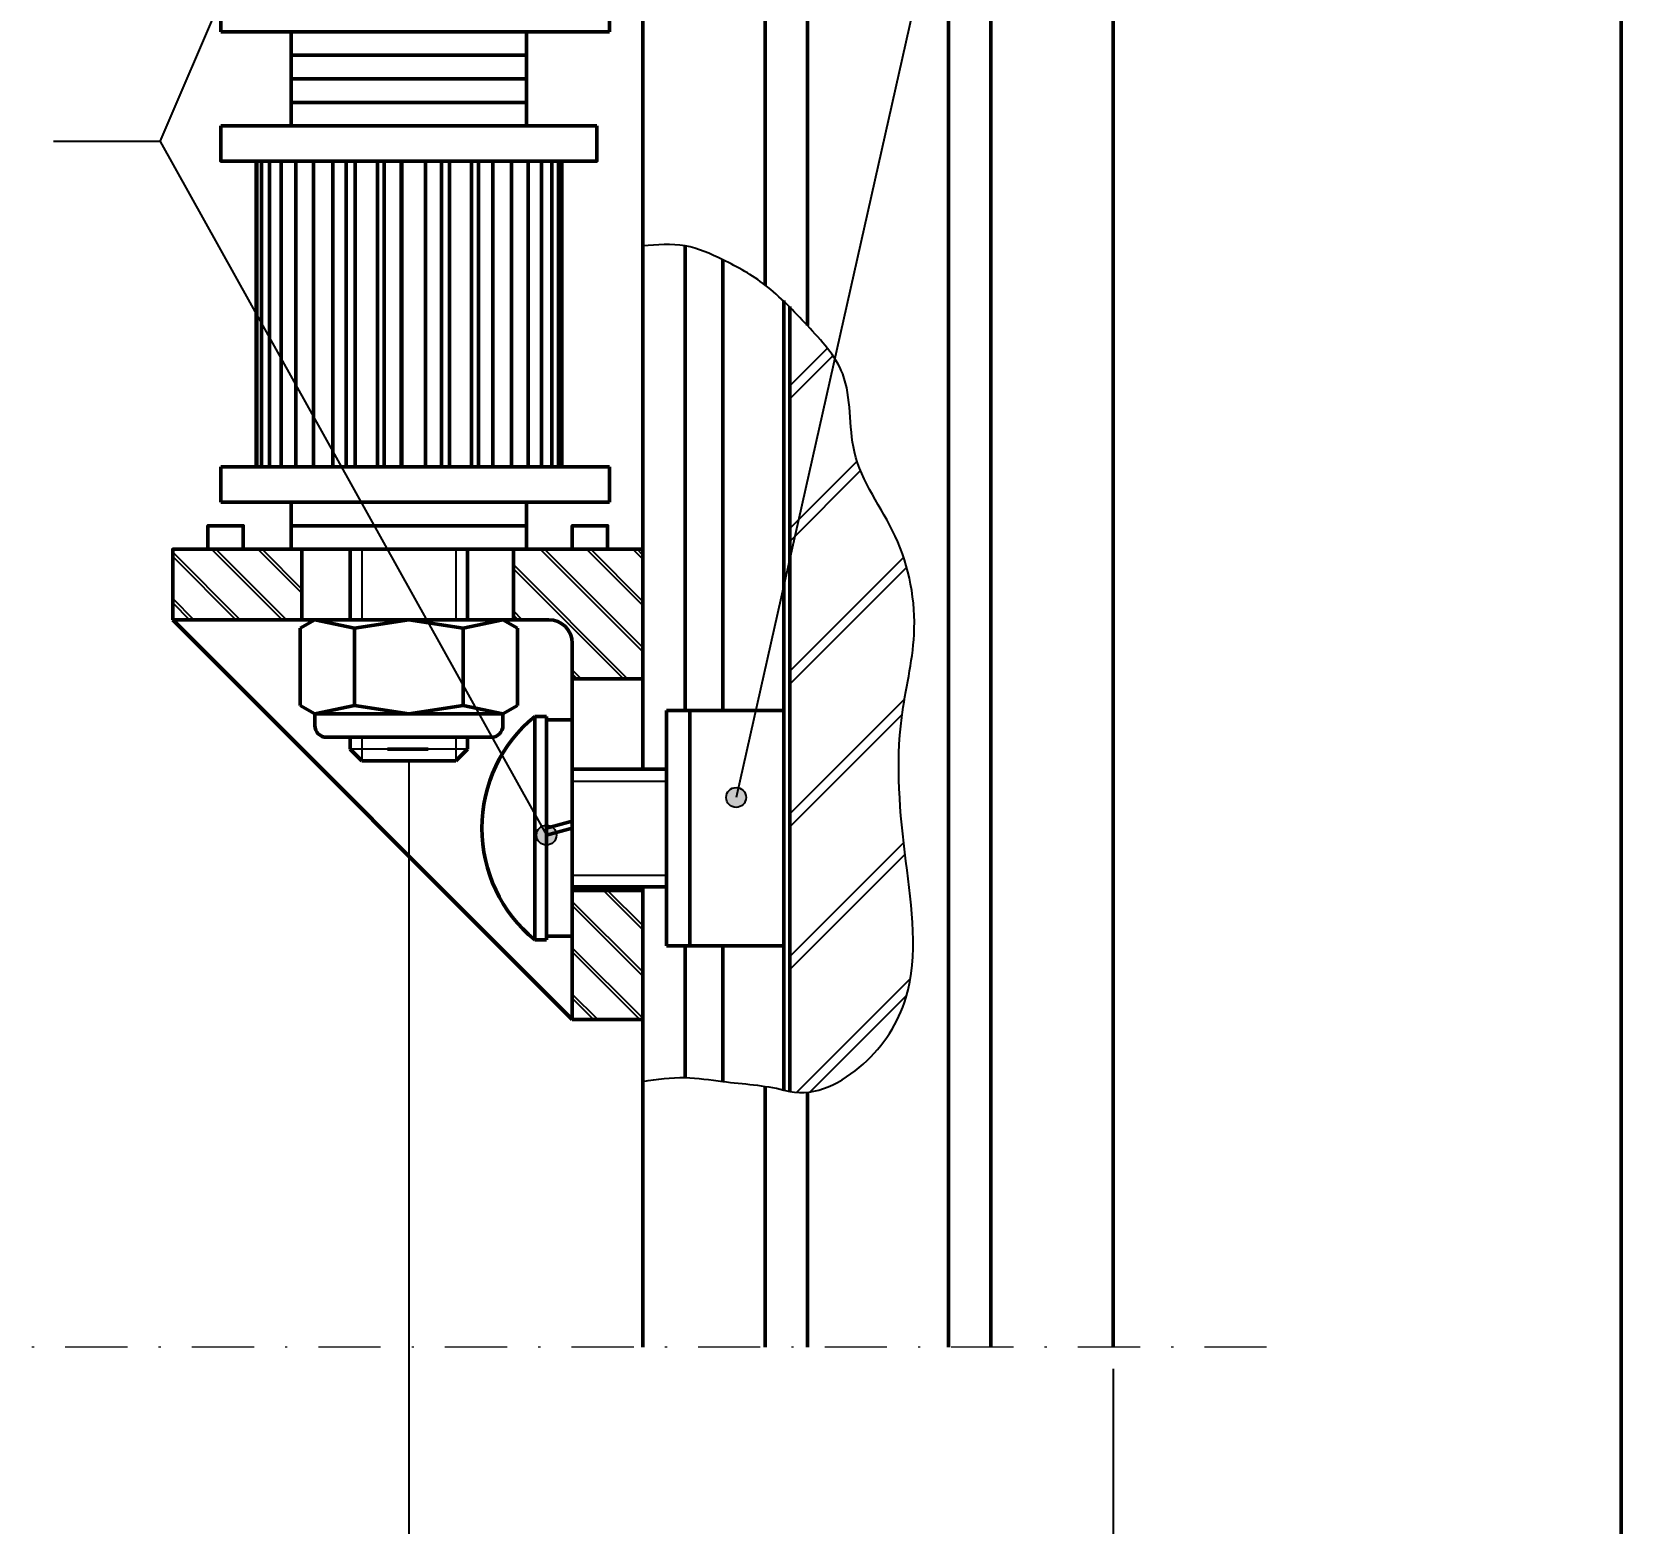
# Model space of a CAD drawing. Extents: x 21047 to 22882, y -7321 to -6014.
# Drawn here: x 21479 to 21552, y -7204.3 to -7135.8 of the extents above; entities that cross this region are included whole.
import ezdxf

# ---------------------------------------------------------------- set-up
doc = ezdxf.new("R2010")
doc.units = 0
doc.header["$PDMODE"] = 34
doc.linetypes.add('DASHDOTTINY', pattern=[3.81, 1.905, -0.9525, 0, -0.9525])
doc.layers.get('0').update_dxf_attribs({"lineweight": 0})
doc.layers.add('Cotas', color=90, linetype='Continuous')
doc.layers.add('Hachura', color=9, linetype='Continuous')
for name, color, linetype, lineweight in [('Encurtamento', 61, 'DASHDOTTINY', 13), ('Fixação e Transmissão', 5, 'Continuous', 50), ('Perfis e Cantoneiras', 2, 'Continuous', 50), ('Peças Usinadas', 120, 'Continuous', 50)]:
    doc.layers.add(name, color=color, linetype=linetype, lineweight=lineweight)
doc.styles.get("Standard").update_dxf_attribs({"font": 'romans.shx'})
doc.dimstyles.get("Standard").update_dxf_attribs({"dimtxt": 3, "dimasz": 3, "dimexe": 2, "dimexo": 1, "dimgap": 1, "dimtad": 0, "dimtoh": 1, "dimcen": 0.09, "dimadec": 0, "dimazin": 0, "dimtfac": 1, "dimtdec": 4, "dimtofl": 0, "dimtmove": 0, "dimatfit": 3, "dimfxl": 1, "dimtolj": 1, "dimtzin": 0, "dimarcsym": 0})

# ---------------------------------------------------------------- blocks, each defined once
blk = doc.blocks.new('*D_1h_3')
at = {"color": 0, "linetype": 'ByBlock', "lineweight": -2}
for p, q in [((21496.32, -7169.189), (21496.32, -7208.504)), ((21528.669, -7197.189), (21528.669, -7208.504)), ((21499.32, -7206.504), (21506.624, -7206.504)), ((21525.669, -7206.504), (21518.195, -7206.504))]:
    blk.add_line(p, q, dxfattribs=at)
for points in [[(21496.32, -7206.504), (21499.32, -7207.004), (21496.32, -7206.504), (21499.32, -7206.004)], [(21528.669, -7206.504), (21525.669, -7206.004), (21528.669, -7206.504), (21525.669, -7207.004)]]:
    blk.add_solid(points, dxfattribs=at)
at = {"layer": 'Defpoints', "color": 0, "linetype": 'ByBlock', "lineweight": 0}
for p in [(21496.32, -7168.189), (21528.669, -7196.189), (21496.32, -7206.504), (21528.669, -7206.504)]:
    blk.add_point(p, dxfattribs=at)

msp = doc.modelspace()

# ---------------------------------------------------------------- hatches: boundary and pattern name
at = {"layer": 'Cotas'}
h = msp.add_hatch(color=256, dxfattribs=at)
h.dxf.hatch_style = 1
h.paths.add_polyline_path([(21510.897, -7170.951, -0.241174), (21511.086, -7170.581, -0.611378), (21511.809, -7170.951, -1), (21510.897, -7170.951)])
h = msp.add_hatch(color=256, dxfattribs=at)
h.dxf.hatch_style = 1
h.paths.add_polyline_path([(21502.185, -7172.681, -0.241174), (21502.375, -7172.311, -0.611378), (21503.097, -7172.681, -1), (21502.185, -7172.681)])
at = {"layer": 'Hachura'}
h = msp.add_hatch(dxfattribs=at)
h.set_pattern_fill('JIS_LC_8A', color=256, scale=0.594, angle=180)
h.paths.add_polyline_path([(21513.819, -7184.453), (21513.833, -7184.456), (21513.847, -7184.459), (21513.86, -7184.462), (21513.874, -7184.464), (21513.888, -7184.467), (21513.902, -7184.469), (21513.915, -7184.472), (21513.929, -7184.474), (21513.943, -7184.476), (21513.957, -7184.478), (21513.97, -7184.48), (21513.984, -7184.482), (21513.998, -7184.484), (21514.012, -7184.486), (21514.025, -7184.488), (21514.039, -7184.489), (21514.053, -7184.491), (21514.067, -7184.493), (21514.081, -7184.494), (21514.094, -7184.495), (21514.108, -7184.497), (21514.122, -7184.498), (21514.136, -7184.499), (21514.15, -7184.5), (21514.163, -7184.501), (21514.177, -7184.502), (21514.191, -7184.503), (21514.205, -7184.503), (21514.219, -7184.504), (21514.233, -7184.505), (21514.246, -7184.505), (21514.26, -7184.505), (21514.274, -7184.506), (21514.288, -7184.506), (21514.302, -7184.506), (21514.316, -7184.506), (21514.33, -7184.507), (21514.343, -7184.507), (21514.357, -7184.506), (21514.371, -7184.506), (21514.385, -7184.506), (21514.399, -7184.506), (21514.413, -7184.505), (21514.427, -7184.505), (21514.441, -7184.504), (21514.455, -7184.504), (21514.468, -7184.503), (21514.482, -7184.502), (21514.496, -7184.502), (21514.51, -7184.501), (21514.524, -7184.5), (21514.538, -7184.499), (21514.552, -7184.498), (21514.566, -7184.497), (21514.58, -7184.495), (21514.593, -7184.494), (21514.607, -7184.493), (21514.621, -7184.491), (21514.629, -7184.49), (21514.635, -7184.49), (21514.649, -7184.488), (21514.663, -7184.487), (21514.677, -7184.485), (21514.691, -7184.483), (21514.705, -7184.481), (21514.718, -7184.479), (21514.732, -7184.478), (21514.746, -7184.475), (21514.76, -7184.473), (21514.774, -7184.471), (21514.788, -7184.469), (21514.802, -7184.467), (21514.816, -7184.464), (21514.83, -7184.462), (21514.843, -7184.459), (21514.857, -7184.457), (21514.871, -7184.454), (21514.885, -7184.452), (21514.899, -7184.449), (21514.913, -7184.446), (21514.927, -7184.443), (21514.94, -7184.44), (21514.954, -7184.437), (21514.968, -7184.434), (21514.982, -7184.431), (21514.996, -7184.428), (21515.01, -7184.425), (21515.023, -7184.422), (21515.037, -7184.418), (21515.051, -7184.415), (21515.065, -7184.411), (21515.079, -7184.408), (21515.093, -7184.404), (21515.106, -7184.401), (21515.12, -7184.397), (21515.134, -7184.393), (21515.148, -7184.389), (21515.162, -7184.385), (21515.175, -7184.381), (21515.189, -7184.377), (21515.203, -7184.373), (21515.217, -7184.369), (21515.23, -7184.365), (21515.244, -7184.361), (21515.258, -7184.357), (21515.272, -7184.352), (21515.285, -7184.348), (21515.299, -7184.343), (21515.313, -7184.339), (21515.326, -7184.334), (21515.34, -7184.33), (21515.354, -7184.325), (21515.368, -7184.32), (21515.381, -7184.316), (21515.395, -7184.311), (21515.409, -7184.306), (21515.422, -7184.301), (21515.436, -7184.296), (21515.449, -7184.291), (21515.463, -7184.286), (21515.477, -7184.281), (21515.49, -7184.275), (21515.504, -7184.27), (21515.518, -7184.265), (21515.531, -7184.259), (21515.545, -7184.254), (21515.558, -7184.249), (21515.572, -7184.243), (21515.585, -7184.237), (21515.599, -7184.232), (21515.612, -7184.226), (21515.626, -7184.22), (21515.639, -7184.215), (21515.653, -7184.209), (21515.666, -7184.203), (21515.68, -7184.197), (21515.693, -7184.191), (21515.707, -7184.185), (21515.72, -7184.179), (21515.734, -7184.173), (21515.747, -7184.167), (21515.76, -7184.161), (21515.774, -7184.154), (21515.787, -7184.148), (21515.801, -7184.142), (21515.814, -7184.135), (21515.827, -7184.129), (21515.841, -7184.122), (21515.854, -7184.116), (21515.867, -7184.109), (21515.881, -7184.103), (21515.894, -7184.096), (21515.907, -7184.089), (21515.92, -7184.083), (21515.934, -7184.076), (21515.947, -7184.069), (21515.96, -7184.062), (21515.973, -7184.055), (21515.987, -7184.048), (21516, -7184.041), (21516.013, -7184.034), (21516.026, -7184.027), (21516.039, -7184.02), (21516.052, -7184.013), (21516.065, -7184.006), (21516.079, -7183.998), (21516.092, -7183.991), (21516.105, -7183.984), (21516.118, -7183.976), (21516.131, -7183.969), (21516.144, -7183.961), (21516.157, -7183.954), (21516.17, -7183.946), (21516.183, -7183.939), (21516.196, -7183.931), (21516.209, -7183.924), (21516.222, -7183.916), (21516.234, -7183.908), (21516.247, -7183.9), (21516.26, -7183.893), (21516.273, -7183.885), (21516.286, -7183.877), (21516.299, -7183.869), (21516.312, -7183.861), (21516.324, -7183.853), (21516.35, -7183.837), (21516.375, -7183.821), (21516.401, -7183.804), (21516.426, -7183.788), (21516.451, -7183.771), (21516.476, -7183.754), (21516.501, -7183.737), (21516.526, -7183.72), (21516.551, -7183.703), (21516.576, -7183.686), (21516.601, -7183.668), (21516.626, -7183.651), (21516.65, -7183.633), (21516.675, -7183.615), (21516.699, -7183.598), (21516.724, -7183.579), (21516.748, -7183.561), (21516.772, -7183.543), (21516.796, -7183.525), (21516.82, -7183.506), (21516.844, -7183.488), (21516.868, -7183.469), (21516.892, -7183.45), (21516.915, -7183.431), (21516.939, -7183.412), (21516.962, -7183.393), (21516.985, -7183.374), (21517.009, -7183.355), (21517.032, -7183.336), (21517.055, -7183.316), (21517.078, -7183.297), (21517.101, -7183.277), (21517.123, -7183.258), (21517.146, -7183.238), (21517.168, -7183.218), (21517.191, -7183.198), (21517.213, -7183.178), (21517.236, -7183.158), (21517.258, -7183.138), (21517.28, -7183.117), (21517.302, -7183.097), (21517.324, -7183.077), (21517.345, -7183.056), (21517.367, -7183.036), (21517.389, -7183.015), (21517.41, -7182.994), (21517.431, -7182.974), (21517.452, -7182.953), (21517.474, -7182.932), (21517.495, -7182.911), (21517.515, -7182.89), (21517.536, -7182.869), (21517.557, -7182.847), (21517.577, -7182.826), (21517.598, -7182.805), (21517.618, -7182.784), (21517.638, -7182.762), (21517.658, -7182.741), (21517.678, -7182.719), (21517.698, -7182.697), (21517.718, -7182.676), (21517.738, -7182.654), (21517.757, -7182.632), (21517.777, -7182.61), (21517.796, -7182.588), (21517.815, -7182.566), (21517.834, -7182.544), (21517.853, -7182.522), (21517.872, -7182.5), (21517.891, -7182.477), (21517.909, -7182.455), (21517.928, -7182.433), (21517.946, -7182.41), (21517.965, -7182.388), (21517.983, -7182.365), (21518.001, -7182.343), (21518.019, -7182.32), (21518.037, -7182.297), (21518.055, -7182.274), (21518.072, -7182.252), (21518.09, -7182.229), (21518.107, -7182.206), (21518.125, -7182.183), (21518.142, -7182.16), (21518.159, -7182.136), (21518.176, -7182.113), (21518.193, -7182.09), (21518.21, -7182.067), (21518.226, -7182.043), (21518.243, -7182.02), (21518.259, -7181.996), (21518.275, -7181.973), (21518.292, -7181.949), (21518.308, -7181.926), (21518.324, -7181.902), (21518.34, -7181.878), (21518.355, -7181.854), (21518.371, -7181.831), (21518.387, -7181.807), (21518.402, -7181.783), (21518.417, -7181.759), (21518.432, -7181.735), (21518.448, -7181.711), (21518.463, -7181.687), (21518.477, -7181.662), (21518.492, -7181.638), (21518.507, -7181.614), (21518.521, -7181.589), (21518.536, -7181.565), (21518.55, -7181.541), (21518.564, -7181.516), (21518.578, -7181.492), (21518.592, -7181.467), (21518.606, -7181.443), (21518.62, -7181.418), (21518.633, -7181.393), (21518.647, -7181.368), (21518.66, -7181.344), (21518.674, -7181.319), (21518.687, -7181.294), (21518.7, -7181.269), (21518.713, -7181.244), (21518.726, -7181.219), (21518.738, -7181.194), (21518.751, -7181.169), (21518.763, -7181.144), (21518.776, -7181.119), (21518.788, -7181.093), (21518.8, -7181.068), (21518.812, -7181.043), (21518.824, -7181.018), (21518.836, -7180.992), (21518.848, -7180.967), (21518.859, -7180.941), (21518.871, -7180.916), (21518.882, -7180.89), (21518.893, -7180.865), (21518.905, -7180.839), (21518.916, -7180.814), (21518.927, -7180.788), (21518.937, -7180.762), (21518.948, -7180.736), (21518.959, -7180.711), (21518.969, -7180.685), (21518.979, -7180.659), (21518.99, -7180.633), (21519, -7180.607), (21519.01, -7180.581), (21519.02, -7180.555), (21519.029, -7180.529), (21519.039, -7180.503), (21519.049, -7180.477), (21519.058, -7180.451), (21519.067, -7180.425), (21519.077, -7180.399), (21519.086, -7180.373), (21519.095, -7180.346), (21519.104, -7180.32), (21519.112, -7180.294), (21519.121, -7180.267), (21519.13, -7180.241), (21519.138, -7180.215), (21519.146, -7180.188), (21519.154, -7180.162), (21519.161, -7180.139), (21519.168, -7180.116), (21519.175, -7180.093), (21519.182, -7180.07), (21519.189, -7180.047), (21519.195, -7180.024), (21519.202, -7180.001), (21519.208, -7179.978), (21519.214, -7179.954), (21519.221, -7179.931), (21519.227, -7179.908), (21519.233, -7179.885), (21519.239, -7179.862), (21519.245, -7179.838), (21519.251, -7179.815), (21519.257, -7179.792), (21519.262, -7179.769), (21519.268, -7179.745), (21519.273, -7179.722), (21519.279, -7179.699), (21519.284, -7179.675), (21519.289, -7179.652), (21519.295, -7179.629), (21519.3, -7179.605), (21519.305, -7179.582), (21519.31, -7179.558), (21519.315, -7179.535), (21519.32, -7179.511), (21519.324, -7179.488), (21519.329, -7179.464), (21519.334, -7179.441), (21519.338, -7179.417), (21519.343, -7179.394), (21519.347, -7179.37), (21519.351, -7179.346), (21519.356, -7179.323), (21519.36, -7179.299), (21519.364, -7179.275), (21519.368, -7179.252), (21519.372, -7179.228), (21519.376, -7179.204), (21519.379, -7179.181), (21519.383, -7179.157), (21519.387, -7179.133), (21519.39, -7179.109), (21519.394, -7179.086), (21519.397, -7179.062), (21519.401, -7179.038), (21519.404, -7179.014), (21519.407, -7178.99), (21519.41, -7178.966), (21519.414, -7178.942), (21519.417, -7178.918), (21519.42, -7178.895), (21519.422, -7178.871), (21519.425, -7178.847), (21519.428, -7178.823), (21519.431, -7178.799), (21519.433, -7178.775), (21519.436, -7178.751), (21519.439, -7178.727), (21519.441, -7178.703), (21519.443, -7178.679), (21519.446, -7178.655), (21519.448, -7178.63), (21519.45, -7178.606), (21519.452, -7178.582), (21519.454, -7178.558), (21519.456, -7178.534), (21519.458, -7178.51), (21519.46, -7178.486), (21519.462, -7178.461), (21519.464, -7178.437), (21519.466, -7178.413), (21519.467, -7178.389), (21519.469, -7178.365), (21519.47, -7178.34), (21519.472, -7178.316), (21519.473, -7178.292), (21519.475, -7178.267), (21519.476, -7178.243), (21519.477, -7178.219), (21519.478, -7178.195), (21519.48, -7178.17), (21519.481, -7178.146), (21519.482, -7178.121), (21519.483, -7178.097), (21519.484, -7178.073), (21519.484, -7178.048), (21519.485, -7178.024), (21519.486, -7177.999), (21519.487, -7177.975), (21519.487, -7177.951), (21519.488, -7177.926), (21519.488, -7177.902), (21519.489, -7177.877), (21519.489, -7177.853), (21519.49, -7177.828), (21519.49, -7177.804), (21519.49, -7177.779), (21519.491, -7177.755), (21519.491, -7177.73), (21519.491, -7177.706), (21519.491, -7177.681), (21519.491, -7177.656), (21519.491, -7177.632), (21519.491, -7177.607), (21519.491, -7177.583), (21519.491, -7177.558), (21519.491, -7177.533), (21519.49, -7177.509), (21519.49, -7177.484), (21519.49, -7177.459), (21519.489, -7177.435), (21519.489, -7177.41), (21519.489, -7177.385), (21519.488, -7177.361), (21519.487, -7177.336), (21519.487, -7177.311), (21519.486, -7177.287), (21519.486, -7177.262), (21519.485, -7177.237), (21519.484, -7177.212), (21519.483, -7177.188), (21519.482, -7177.163), (21519.482, -7177.138), (21519.48, -7177.088), (21519.478, -7177.039), (21519.475, -7176.989), (21519.473, -7176.94), (21519.47, -7176.89), (21519.468, -7176.84), (21519.465, -7176.79), (21519.462, -7176.741), (21519.459, -7176.691), (21519.456, -7176.641), (21519.452, -7176.591), (21519.449, -7176.541), (21519.445, -7176.491), (21519.442, -7176.441), (21519.438, -7176.391), (21519.434, -7176.342), (21519.43, -7176.292), (21519.425, -7176.242), (21519.421, -7176.191), (21519.417, -7176.141), (21519.412, -7176.091), (21519.408, -7176.041), (21519.403, -7175.991), (21519.398, -7175.941), (21519.393, -7175.891), (21519.388, -7175.841), (21519.383, -7175.791), (21519.378, -7175.741), (21519.373, -7175.69), (21519.367, -7175.64), (21519.362, -7175.59), (21519.356, -7175.54), (21519.351, -7175.49), (21519.345, -7175.439), (21519.34, -7175.389), (21519.334, -7175.339), (21519.328, -7175.289), (21519.322, -7175.239), (21519.316, -7175.188), (21519.31, -7175.138), (21519.304, -7175.088), (21519.292, -7174.987), (21519.28, -7174.887), (21519.268, -7174.787), (21519.255, -7174.686), (21519.243, -7174.586), (21519.23, -7174.485), (21519.205, -7174.285), (21519.179, -7174.084), (21519.167, -7173.984), (21519.154, -7173.884), (21519.141, -7173.779), (21519.129, -7173.674), (21519.116, -7173.569), (21519.103, -7173.464), (21519.091, -7173.359), (21519.078, -7173.254), (21519.072, -7173.201), (21519.066, -7173.149), (21519.06, -7173.097), (21519.054, -7173.044), (21519.048, -7172.992), (21519.043, -7172.94), (21519.037, -7172.887), (21519.031, -7172.835), (21519.025, -7172.783), (21519.02, -7172.731), (21519.014, -7172.679), (21519.009, -7172.626), (21519.003, -7172.574), (21518.998, -7172.522), (21518.992, -7172.47), (21518.987, -7172.418), (21518.982, -7172.366), (21518.977, -7172.314), (21518.971, -7172.261), (21518.966, -7172.209), (21518.961, -7172.157), (21518.957, -7172.105), (21518.952, -7172.053), (21518.947, -7172.001), (21518.942, -7171.949), (21518.938, -7171.898), (21518.933, -7171.846), (21518.929, -7171.794), (21518.924, -7171.742), (21518.92, -7171.69), (21518.916, -7171.638), (21518.911, -7171.586), (21518.907, -7171.534), (21518.903, -7171.483), (21518.899, -7171.431), (21518.895, -7171.379), (21518.892, -7171.327), (21518.888, -7171.275), (21518.884, -7171.224), (21518.881, -7171.172), (21518.878, -7171.12), (21518.874, -7171.069), (21518.871, -7171.017), (21518.868, -7170.965), (21518.865, -7170.914), (21518.862, -7170.862), (21518.859, -7170.81), (21518.856, -7170.759), (21518.854, -7170.707), (21518.851, -7170.656), (21518.849, -7170.604), (21518.846, -7170.552), (21518.844, -7170.501), (21518.842, -7170.449), (21518.84, -7170.398), (21518.838, -7170.346), (21518.836, -7170.295), (21518.834, -7170.243), (21518.833, -7170.192), (21518.831, -7170.141), (21518.83, -7170.089), (21518.829, -7170.038), (21518.828, -7169.986), (21518.827, -7169.935), (21518.826, -7169.884), (21518.825, -7169.832), (21518.824, -7169.781), (21518.824, -7169.73), (21518.823, -7169.678), (21518.823, -7169.627), (21518.823, -7169.576), (21518.823, -7169.524), (21518.823, -7169.473), (21518.823, -7169.422), (21518.823, -7169.371), (21518.824, -7169.319), (21518.824, -7169.268), (21518.825, -7169.217), (21518.826, -7169.166), (21518.827, -7169.114), (21518.828, -7169.063), (21518.829, -7169.012), (21518.831, -7168.961), (21518.832, -7168.91), (21518.834, -7168.859), (21518.836, -7168.807), (21518.838, -7168.756), (21518.84, -7168.705), (21518.842, -7168.654), (21518.844, -7168.603), (21518.847, -7168.552), (21518.85, -7168.501), (21518.852, -7168.45), (21518.855, -7168.399), (21518.859, -7168.348), (21518.862, -7168.297), (21518.865, -7168.246), (21518.869, -7168.194), (21518.873, -7168.143), (21518.877, -7168.092), (21518.881, -7168.041), (21518.883, -7168.016), (21518.885, -7167.99), (21518.887, -7167.965), (21518.889, -7167.939), (21518.892, -7167.914), (21518.894, -7167.889), (21518.896, -7167.863), (21518.899, -7167.838), (21518.901, -7167.812), (21518.904, -7167.787), (21518.906, -7167.761), (21518.909, -7167.736), (21518.911, -7167.71), (21518.914, -7167.685), (21518.917, -7167.659), (21518.919, -7167.634), (21518.922, -7167.608), (21518.925, -7167.583), (21518.928, -7167.557), (21518.931, -7167.532), (21518.934, -7167.506), (21518.937, -7167.481), (21518.94, -7167.456), (21518.943, -7167.43), (21518.946, -7167.405), (21518.949, -7167.379), (21518.952, -7167.354), (21518.955, -7167.328), (21518.959, -7167.303), (21518.962, -7167.277), (21518.966, -7167.248), (21518.97, -7167.218), (21518.974, -7167.188), (21518.978, -7167.159), (21518.982, -7167.129), (21518.986, -7167.1), (21518.991, -7167.07), (21518.995, -7167.04), (21518.999, -7167.011), (21519.004, -7166.981), (21519.008, -7166.951), (21519.013, -7166.922), (21519.017, -7166.892), (21519.022, -7166.863), (21519.027, -7166.833), (21519.031, -7166.803), (21519.041, -7166.744), (21519.05, -7166.685), (21519.06, -7166.626), (21519.07, -7166.566), (21519.08, -7166.507), (21519.09, -7166.448), (21519.101, -7166.389), (21519.111, -7166.329), (21519.122, -7166.27), (21519.132, -7166.211), (21519.143, -7166.152), (21519.153, -7166.092), (21519.175, -7165.974), (21519.196, -7165.855), (21519.218, -7165.737), (21519.239, -7165.618), (21519.25, -7165.559), (21519.261, -7165.499), (21519.271, -7165.44), (21519.282, -7165.381), (21519.292, -7165.321), (21519.303, -7165.262), (21519.313, -7165.202), (21519.323, -7165.143), (21519.333, -7165.083), (21519.343, -7165.024), (21519.353, -7164.964), (21519.363, -7164.905), (21519.373, -7164.845), (21519.377, -7164.816), (21519.382, -7164.786), (21519.387, -7164.756), (21519.391, -7164.726), (21519.396, -7164.696), (21519.4, -7164.667), (21519.405, -7164.637), (21519.409, -7164.607), (21519.413, -7164.577), (21519.418, -7164.547), (21519.422, -7164.518), (21519.426, -7164.488), (21519.43, -7164.458), (21519.434, -7164.428), (21519.438, -7164.398), (21519.442, -7164.368), (21519.446, -7164.338), (21519.45, -7164.308), (21519.454, -7164.279), (21519.458, -7164.249), (21519.461, -7164.219), (21519.465, -7164.189), (21519.469, -7164.159), (21519.472, -7164.129), (21519.475, -7164.099), (21519.479, -7164.069), (21519.482, -7164.039), (21519.485, -7164.009), (21519.488, -7163.979), (21519.491, -7163.949), (21519.494, -7163.919), (21519.497, -7163.889), (21519.5, -7163.859), (21519.503, -7163.829), (21519.505, -7163.799), (21519.508, -7163.769), (21519.51, -7163.739), (21519.513, -7163.709), (21519.515, -7163.679), (21519.517, -7163.649), (21519.519, -7163.619), (21519.521, -7163.589), (21519.523, -7163.559), (21519.525, -7163.529), (21519.527, -7163.498), (21519.529, -7163.468), (21519.53, -7163.432), (21519.532, -7163.396), (21519.534, -7163.36), (21519.535, -7163.324), (21519.536, -7163.288), (21519.538, -7163.252), (21519.539, -7163.216), (21519.54, -7163.18), (21519.54, -7163.144), (21519.541, -7163.108), (21519.541, -7163.072), (21519.542, -7163.035), (21519.542, -7162.999), (21519.542, -7162.963), (21519.542, -7162.927), (21519.542, -7162.891), (21519.541, -7162.855), (21519.541, -7162.818), (21519.54, -7162.782), (21519.54, -7162.746), (21519.539, -7162.71), (21519.538, -7162.674), (21519.537, -7162.638), (21519.535, -7162.601), (21519.534, -7162.565), (21519.532, -7162.529), (21519.531, -7162.493), (21519.529, -7162.457), (21519.527, -7162.421), (21519.525, -7162.384), (21519.522, -7162.348), (21519.52, -7162.312), (21519.518, -7162.276), (21519.515, -7162.24), (21519.512, -7162.204), (21519.509, -7162.168), (21519.506, -7162.131), (21519.503, -7162.095), (21519.5, -7162.059), (21519.496, -7162.023), (21519.492, -7161.987), (21519.489, -7161.951), (21519.485, -7161.915), (21519.481, -7161.879), (21519.477, -7161.843), (21519.472, -7161.807), (21519.468, -7161.771), (21519.463, -7161.735), (21519.459, -7161.699), (21519.454, -7161.663), (21519.449, -7161.627), (21519.444, -7161.591), (21519.439, -7161.555), (21519.433, -7161.519), (21519.428, -7161.483), (21519.422, -7161.447), (21519.416, -7161.411), (21519.41, -7161.375), (21519.404, -7161.34), (21519.398, -7161.304), (21519.392, -7161.268), (21519.385, -7161.232), (21519.379, -7161.196), (21519.372, -7161.161), (21519.365, -7161.125), (21519.358, -7161.089), (21519.351, -7161.054), (21519.344, -7161.018), (21519.336, -7160.982), (21519.329, -7160.947), (21519.321, -7160.911), (21519.313, -7160.876), (21519.305, -7160.84), (21519.297, -7160.805), (21519.289, -7160.769), (21519.281, -7160.734), (21519.272, -7160.699), (21519.263, -7160.663), (21519.255, -7160.628), (21519.246, -7160.593), (21519.237, -7160.558), (21519.228, -7160.522), (21519.218, -7160.487), (21519.209, -7160.452), (21519.199, -7160.417), (21519.19, -7160.382), (21519.18, -7160.347), (21519.17, -7160.312), (21519.16, -7160.277), (21519.149, -7160.242), (21519.139, -7160.207), (21519.129, -7160.172), (21519.118, -7160.137), (21519.107, -7160.103), (21519.096, -7160.068), (21519.085, -7160.033), (21519.074, -7159.999), (21519.063, -7159.964), (21519.051, -7159.929), (21519.04, -7159.895), (21519.028, -7159.861), (21519.016, -7159.826), (21519.004, -7159.792), (21518.992, -7159.757), (21518.98, -7159.723), (21518.967, -7159.689), (21518.955, -7159.655), (21518.942, -7159.621), (21518.929, -7159.586), (21518.916, -7159.552), (21518.903, -7159.518), (21518.89, -7159.485), (21518.877, -7159.451), (21518.863, -7159.417), (21518.85, -7159.383), (21518.836, -7159.349), (21518.822, -7159.316), (21518.808, -7159.282), (21518.794, -7159.248), (21518.78, -7159.215), (21518.765, -7159.182), (21518.751, -7159.148), (21518.736, -7159.115), (21518.721, -7159.082), (21518.706, -7159.048), (21518.691, -7159.015), (21518.676, -7158.982), (21518.661, -7158.949), (21518.646, -7158.918), (21518.632, -7158.887), (21518.617, -7158.857), (21518.602, -7158.826), (21518.587, -7158.795), (21518.572, -7158.765), (21518.557, -7158.734), (21518.542, -7158.704), (21518.527, -7158.673), (21518.511, -7158.643), (21518.496, -7158.613), (21518.48, -7158.582), (21518.464, -7158.552), (21518.449, -7158.522), (21518.433, -7158.492), (21518.417, -7158.461), (21518.401, -7158.431), (21518.385, -7158.401), (21518.369, -7158.371), (21518.353, -7158.341), (21518.336, -7158.311), (21518.32, -7158.281), (21518.304, -7158.251), (21518.287, -7158.221), (21518.271, -7158.192), (21518.254, -7158.162), (21518.238, -7158.132), (21518.221, -7158.102), (21518.205, -7158.072), (21518.188, -7158.043), (21518.171, -7158.013), (21518.154, -7157.983), (21518.121, -7157.924), (21518.087, -7157.865), (21518.053, -7157.805), (21518.019, -7157.746), (21517.952, -7157.628), (21517.884, -7157.51), (21517.85, -7157.451), (21517.816, -7157.392), (21517.782, -7157.333), (21517.749, -7157.274), (21517.715, -7157.215), (21517.682, -7157.156), (21517.665, -7157.127), (21517.649, -7157.097), (21517.632, -7157.068), (21517.616, -7157.038), (21517.599, -7157.009), (21517.583, -7156.979), (21517.567, -7156.949), (21517.55, -7156.92), (21517.534, -7156.89), (21517.518, -7156.861), (21517.502, -7156.831), (21517.486, -7156.801), (21517.47, -7156.771), (21517.454, -7156.742), (21517.439, -7156.712), (21517.423, -7156.682), (21517.407, -7156.652), (21517.392, -7156.623), (21517.377, -7156.593), (21517.361, -7156.563), (21517.346, -7156.533), (21517.331, -7156.503), (21517.316, -7156.473), (21517.301, -7156.443), (21517.286, -7156.413), (21517.272, -7156.383), (21517.257, -7156.353), (21517.243, -7156.323), (21517.228, -7156.293), (21517.214, -7156.262), (21517.2, -7156.232), (21517.186, -7156.202), (21517.172, -7156.171), (21517.158, -7156.141), (21517.145, -7156.111), (21517.131, -7156.08), (21517.118, -7156.05), (21517.105, -7156.019), (21517.092, -7155.988), (21517.079, -7155.958), (21517.066, -7155.927), (21517.06, -7155.912), (21517.054, -7155.896), (21517.047, -7155.881), (21517.041, -7155.866), (21517.035, -7155.85), (21517.029, -7155.835), (21517.023, -7155.819), (21517.017, -7155.804), (21517.011, -7155.788), (21517.005, -7155.773), (21516.999, -7155.757), (21516.993, -7155.742), (21516.987, -7155.726), (21516.981, -7155.711), (21516.976, -7155.695), (21516.97, -7155.679), (21516.964, -7155.664), (21516.959, -7155.648), (21516.953, -7155.633), (21516.948, -7155.617), (21516.942, -7155.601), (21516.937, -7155.586), (21516.931, -7155.57), (21516.926, -7155.554), (21516.921, -7155.539), (21516.915, -7155.523), (21516.91, -7155.507), (21516.905, -7155.491), (21516.9, -7155.476), (21516.895, -7155.46), (21516.89, -7155.444), (21516.885, -7155.428), (21516.88, -7155.412), (21516.875, -7155.396), (21516.87, -7155.381), (21516.865, -7155.365), (21516.861, -7155.349), (21516.856, -7155.333), (21516.851, -7155.317), (21516.847, -7155.301), (21516.842, -7155.285), (21516.838, -7155.269), (21516.833, -7155.253), (21516.829, -7155.237), (21516.825, -7155.221), (21516.821, -7155.205), (21516.816, -7155.189), (21516.812, -7155.172), (21516.808, -7155.156), (21516.804, -7155.14), (21516.8, -7155.124), (21516.796, -7155.108), (21516.792, -7155.092), (21516.788, -7155.075), (21516.785, -7155.062), (21516.782, -7155.048), (21516.779, -7155.034), (21516.776, -7155.021), (21516.77, -7154.993), (21516.764, -7154.966), (21516.758, -7154.938), (21516.753, -7154.911), (21516.747, -7154.883), (21516.742, -7154.855), (21516.737, -7154.828), (21516.732, -7154.8), (21516.727, -7154.772), (21516.722, -7154.744), (21516.718, -7154.717), (21516.713, -7154.689), (21516.709, -7154.661), (21516.704, -7154.633), (21516.7, -7154.605), (21516.696, -7154.576), (21516.692, -7154.548), (21516.688, -7154.52), (21516.685, -7154.492), (21516.681, -7154.464), (21516.677, -7154.436), (21516.674, -7154.407), (21516.67, -7154.379), (21516.667, -7154.351), (21516.664, -7154.322), (21516.661, -7154.294), (21516.658, -7154.265), (21516.655, -7154.237), (21516.652, -7154.209), (21516.649, -7154.18), (21516.646, -7154.152), (21516.643, -7154.123), (21516.641, -7154.094), (21516.638, -7154.066), (21516.635, -7154.037), (21516.633, -7154.009), (21516.63, -7153.98), (21516.628, -7153.951), (21516.623, -7153.894), (21516.619, -7153.837), (21516.614, -7153.779), (21516.61, -7153.722), (21516.606, -7153.665), (21516.601, -7153.607), (21516.593, -7153.492), (21516.589, -7153.435), (21516.584, -7153.378), (21516.58, -7153.32), (21516.576, -7153.263), (21516.571, -7153.206), (21516.567, -7153.148), (21516.564, -7153.12), (21516.562, -7153.091), (21516.559, -7153.063), (21516.557, -7153.034), (21516.554, -7153.006), (21516.552, -7152.977), (21516.549, -7152.949), (21516.546, -7152.921), (21516.543, -7152.892), (21516.54, -7152.864), (21516.538, -7152.835), (21516.535, -7152.807), (21516.531, -7152.779), (21516.528, -7152.751), (21516.525, -7152.722), (21516.522, -7152.694), (21516.518, -7152.666), (21516.515, -7152.638), (21516.511, -7152.61), (21516.508, -7152.582), (21516.504, -7152.554), (21516.5, -7152.526), (21516.496, -7152.498), (21516.492, -7152.47), (21516.488, -7152.442), (21516.483, -7152.414), (21516.479, -7152.387), (21516.474, -7152.359), (21516.47, -7152.331), (21516.465, -7152.304), (21516.46, -7152.276), (21516.455, -7152.249), (21516.45, -7152.221), (21516.445, -7152.194), (21516.439, -7152.166), (21516.434, -7152.139), (21516.428, -7152.112), (21516.422, -7152.085), (21516.416, -7152.058), (21516.413, -7152.044), (21516.41, -7152.03), (21516.407, -7152.017), (21516.404, -7152.003), (21516.4, -7151.99), (21516.397, -7151.976), (21516.394, -7151.963), (21516.39, -7151.95), (21516.387, -7151.936), (21516.384, -7151.923), (21516.38, -7151.909), (21516.377, -7151.896), (21516.373, -7151.883), (21516.37, -7151.869), (21516.366, -7151.856), (21516.362, -7151.843), (21516.359, -7151.829), (21516.355, -7151.816), (21516.351, -7151.803), (21516.347, -7151.79), (21516.343, -7151.776), (21516.339, -7151.763), (21516.335, -7151.75), (21516.331, -7151.737), (21516.327, -7151.724), (21516.323, -7151.711), (21516.319, -7151.697), (21516.315, -7151.684), (21516.31, -7151.671), (21516.306, -7151.658), (21516.302, -7151.645), (21516.297, -7151.632), (21516.293, -7151.619), (21516.288, -7151.606), (21516.284, -7151.593), (21516.279, -7151.58), (21516.274, -7151.567), (21516.27, -7151.554), (21516.265, -7151.542), (21516.26, -7151.529), (21516.255, -7151.516), (21516.25, -7151.503), (21516.243, -7151.483), (21516.235, -7151.464), (21516.227, -7151.445), (21516.219, -7151.425), (21516.211, -7151.406), (21516.203, -7151.387), (21516.195, -7151.367), (21516.186, -7151.348), (21516.178, -7151.329), (21516.169, -7151.31), (21516.16, -7151.291), (21516.151, -7151.272), (21516.142, -7151.253), (21516.133, -7151.234), (21516.124, -7151.215), (21516.115, -7151.196), (21516.105, -7151.178), (21516.096, -7151.159), (21516.086, -7151.14), (21516.076, -7151.122), (21516.066, -7151.103), (21516.056, -7151.084), (21516.046, -7151.066), (21516.036, -7151.047), (21516.026, -7151.029), (21516.015, -7151.01), (21516.005, -7150.992), (21515.994, -7150.974), (21515.984, -7150.955), (21515.973, -7150.937), (21515.962, -7150.919), (21515.951, -7150.901), (21515.94, -7150.882), (21515.929, -7150.864), (21515.918, -7150.846), (21515.907, -7150.828), (21515.895, -7150.81), (21515.884, -7150.792), (21515.872, -7150.774), (21515.861, -7150.756), (21515.849, -7150.739), (21515.837, -7150.721), (21515.825, -7150.703), (21515.813, -7150.685), (21515.801, -7150.667), (21515.789, -7150.65), (21515.777, -7150.632), (21515.765, -7150.614), (21515.753, -7150.597), (21515.74, -7150.579), (21515.728, -7150.562), (21515.715, -7150.544), (21515.703, -7150.527), (21515.69, -7150.509), (21515.677, -7150.492), (21515.664, -7150.474), (21515.651, -7150.457), (21515.638, -7150.44), (21515.625, -7150.422), (21515.612, -7150.405), (21515.599, -7150.388), (21515.586, -7150.371), (21515.573, -7150.353), (21515.559, -7150.336), (21515.546, -7150.319), (21515.533, -7150.302), (21515.519, -7150.285), (21515.506, -7150.268), (21515.492, -7150.251), (21515.478, -7150.234), (21515.465, -7150.217), (21515.451, -7150.2), (21515.437, -7150.183), (21515.423, -7150.166), (21515.409, -7150.149), (21515.395, -7150.132), (21515.381, -7150.115), (21515.367, -7150.099), (21515.353, -7150.082), (21515.339, -7150.065), (21515.325, -7150.048), (21515.311, -7150.031), (21515.296, -7150.015), (21515.282, -7149.998), (21515.268, -7149.981), (21515.253, -7149.965), (21515.224, -7149.932), (21515.195, -7149.898), (21515.166, -7149.865), (21515.137, -7149.832), (21515.108, -7149.799), (21515.078, -7149.766), (21515.049, -7149.734), (21515.019, -7149.701), (21514.989, -7149.668), (21514.96, -7149.636), (21514.93, -7149.603), (21514.9, -7149.571), (21514.87, -7149.538), (21514.84, -7149.506), (21514.81, -7149.473), (21514.75, -7149.409), (21514.689, -7149.344), (21514.629, -7149.28), (21514.512, -7149.154), (21514.453, -7149.092), (21514.395, -7149.029), (21514.336, -7148.967), (21514.278, -7148.905), (21514.248, -7148.874), (21514.219, -7148.843), (21514.19, -7148.812), (21514.16, -7148.781), (21514.131, -7148.751), (21514.102, -7148.72), (21514.072, -7148.689), (21514.043, -7148.659), (21514.013, -7148.628), (21513.984, -7148.598), (21513.955, -7148.568), (21513.925, -7148.537), (21513.895, -7148.507), (21513.866, -7148.477), (21513.836, -7148.447), (21513.819, -7148.43), (21513.819, -7184.453)])
h = msp.add_hatch(dxfattribs=at)
h.set_pattern_fill('JIS_LC_8A', color=256, scale=0.192857, angle=270)
h.paths.add_polyline_path([(21485.469, -7162.789), (21491.409, -7162.789), (21491.409, -7159.549), (21488.709, -7159.549), (21487.089, -7159.549), (21485.469, -7159.549), (21485.469, -7162.789)])
h = msp.add_hatch(dxfattribs=at)
h.set_pattern_fill('JIS_LC_8A', color=256, scale=0.19285715, angle=89.999996)
h.paths.add_polyline_path([(21507.069, -7160.432), (21504.942, -7159.549), (21501.129, -7159.549), (21501.129, -7162.789), (21502.749, -7162.789, -0.414214), (21503.829, -7163.869), (21503.829, -7165.391), (21503.829, -7165.499), (21507.069, -7165.499), (21507.069, -7160.432)])
h = msp.add_hatch(dxfattribs=at)
h.set_pattern_fill('JIS_LC_8A', color=256, scale=0.19285715, angle=89.999996)
h.paths.add_polyline_path([(21507.069, -7159.549), (21504.942, -7159.549), (21507.069, -7160.432), (21507.069, -7159.549)])
h = msp.add_hatch(dxfattribs=at)
h.set_pattern_fill('JIS_LC_8A', color=256, scale=0.19285715, angle=89.999996)
h.paths.add_polyline_path([(21507.069, -7175.219), (21503.829, -7175.219), (21503.829, -7175.327), (21503.829, -7181.149), (21507.069, -7181.149), (21507.069, -7175.219)])

# ---------------------------------------------------------------- linework, layer by layer
at = {"layer": 'Cotas'}
for p, q in [((21544.304, -7024.351), (21511.353, -7170.951)), ((21484.896, -7140.828), (21500.761, -7103.815)), ((21484.896, -7140.828), (21479.995, -7140.828)), ((21484.896, -7140.828), (21502.641, -7172.681))]:
    msp.add_line(p, q, dxfattribs=at)
for centre in [(21511.353, -7170.951), (21502.641, -7172.681)]:
    msp.add_circle(centre, 0.456, dxfattribs=at)
at = {"layer": 'Encurtamento', "color": 4, "ltscale": 1.5}
msp.add_line((21535.726, -7196.189), (21476.9, -7196.189), dxfattribs=at)
at = {"layer": 'Fixação e Transmissão'}
for p, q in [((21487.68, -7135.789), (21487.68, -7134.169)), ((21505.544, -7135.789), (21505.544, -7134.169)), ((21487.68, -7141.729), (21487.68, -7140.109)), ((21504.96, -7141.729), (21504.96, -7140.109)), ((21489.3, -7141.729), (21489.3, -7155.769)), ((21489.341, -7141.729), (21489.341, -7155.769)), ((21489.551, -7141.729), (21489.551, -7155.769)), ((21489.918, -7141.729), (21489.918, -7155.769)), ((21490.459, -7141.729), (21490.459, -7155.769)), ((21491.121, -7141.729), (21491.121, -7155.769)), ((21491.939, -7141.729), (21491.939, -7155.769)), ((21492.833, -7141.729), (21492.833, -7155.769)), ((21493.442, -7141.729), (21493.442, -7155.769)), ((21493.849, -7141.729), (21493.849, -7155.769)), ((21494.886, -7141.729), (21494.886, -7155.769)), ((21495.188, -7141.729), (21495.188, -7155.769)), ((21495.966, -7141.729), (21495.966, -7155.769)), ((21496, -7141.729), (21496, -7155.769)), ((21497.079, -7141.729), (21497.079, -7155.769)), ((21497.816, -7141.729), (21497.816, -7155.769)), ((21498.183, -7141.729), (21498.183, -7155.769)), ((21499.199, -7141.729), (21499.199, -7155.769)), ((21499.519, -7141.729), (21499.519, -7155.769)), ((21500.183, -7141.729), (21500.183, -7155.769)), ((21501.036, -7141.729), (21501.036, -7155.769)), ((21501.805, -7141.729), (21501.805, -7155.769)), ((21502.412, -7141.729), (21502.412, -7155.769)), ((21502.89, -7141.729), (21502.89, -7155.769)), ((21503.192, -7141.729), (21503.192, -7155.769)), ((21503.332, -7141.729), (21503.332, -7155.769)), ((21503.34, -7141.729), (21503.34, -7155.769)), ((21487.68, -7157.389), (21487.68, -7155.769)), ((21505.544, -7157.389), (21505.544, -7155.769)), ((21493.62, -7159.549), (21493.62, -7162.789)), ((21499.02, -7159.549), (21499.02, -7162.789)), ((21492, -7162.789), (21491.332, -7163.174)), ((21500.64, -7162.789), (21492, -7162.789)), ((21492, -7162.789), (21493.826, -7163.174)), ((21493.826, -7163.174), (21496.32, -7162.789)), ((21498.814, -7163.174), (21496.32, -7162.789)), ((21500.64, -7162.789), (21498.814, -7163.174)), ((21500.64, -7162.789), (21501.308, -7163.174)), ((21491.332, -7163.174), (21491.332, -7166.723)), ((21493.826, -7163.174), (21493.826, -7166.723)), ((21498.814, -7163.174), (21498.814, -7166.723)), ((21501.308, -7163.174), (21501.308, -7166.723)), ((21492, -7167.109), (21491.332, -7166.723)), ((21492, -7167.109), (21493.826, -7166.723)), ((21493.826, -7166.723), (21496.32, -7167.109)), ((21498.814, -7166.723), (21496.32, -7167.109)), ((21500.64, -7167.109), (21498.814, -7166.723)), ((21500.64, -7167.109), (21501.308, -7166.723)), ((21500.64, -7167.109), (21492, -7167.109)), ((21492, -7167.109), (21492, -7167.649)), ((21500.64, -7167.109), (21500.64, -7167.649)), ((21502.101, -7167.229), (21502.641, -7167.229)), ((21502.101, -7167.229), (21502.101, -7177.489)), ((21502.641, -7167.229), (21502.641, -7172.359)), ((21502.641, -7167.391), (21502.641, -7172.359)), ((21503.829, -7167.391), (21503.829, -7177.327)), ((21508.149, -7166.959), (21513.549, -7166.959)), ((21508.149, -7166.959), (21508.149, -7177.759)), ((21509.229, -7166.959), (21509.229, -7177.759)), ((21513.549, -7166.959), (21513.549, -7177.759)), ((21500.1, -7168.189), (21492.54, -7168.189)), ((21493.62, -7168.189), (21493.62, -7168.729)), ((21499.02, -7168.189), (21499.02, -7168.729)), ((21493.62, -7168.729), (21494.16, -7169.269)), ((21499.02, -7168.729), (21498.48, -7169.269)), ((21498.48, -7169.269), (21494.16, -7169.269)), ((21503.829, -7169.659), (21508.149, -7169.659)), ((21502.641, -7172.359), (21503.829, -7172.038)), ((21502.641, -7172.681), (21503.829, -7172.359)), ((21502.641, -7172.359), (21502.641, -7177.489)), ((21502.641, -7172.681), (21502.641, -7177.327)), ((21503.829, -7175.059), (21508.149, -7175.059)), ((21502.101, -7177.489), (21502.641, -7177.489)), ((21508.149, -7177.759), (21513.549, -7177.759))]:
    msp.add_line(p, q, dxfattribs=at)
at = {"layer": 'Fixação e Transmissão', "color": 7, "ltscale": 0.1}
for p, q in [((21490.92, -7136.869), (21490.92, -7135.789)), ((21501.72, -7136.869), (21501.72, -7135.789)), ((21490.92, -7137.949), (21490.92, -7136.869)), ((21501.72, -7137.949), (21501.72, -7136.869)), ((21490.92, -7139.029), (21490.92, -7137.949)), ((21501.72, -7139.029), (21501.72, -7137.949)), ((21490.92, -7140.109), (21490.92, -7139.029)), ((21501.72, -7140.109), (21501.72, -7139.029)), ((21490.92, -7158.469), (21490.92, -7157.389)), ((21501.72, -7158.469), (21501.72, -7157.389)), ((21490.92, -7159.549), (21490.92, -7158.469)), ((21501.72, -7159.549), (21501.72, -7158.469))]:
    msp.add_line(p, q, dxfattribs=at)
at = {"layer": 'Fixação e Transmissão', "color": 7}
for p, q in [((21490.92, -7135.789), (21501.72, -7135.789)), ((21490.92, -7136.869), (21501.72, -7136.869)), ((21490.92, -7136.869), (21501.72, -7136.869)), ((21490.92, -7137.949), (21501.72, -7137.949)), ((21490.92, -7137.949), (21501.72, -7137.949)), ((21490.92, -7139.029), (21501.72, -7139.029)), ((21490.92, -7140.109), (21501.72, -7140.109)), ((21490.92, -7157.389), (21501.72, -7157.389)), ((21490.92, -7158.469), (21501.72, -7158.469)), ((21490.92, -7158.469), (21501.72, -7158.469)), ((21490.92, -7159.549), (21501.72, -7159.549)), ((21490.92, -7159.549), (21501.72, -7159.549))]:
    msp.add_line(p, q, dxfattribs=at)
at = {"layer": 'Fixação e Transmissão', "ltscale": 0.1}
for p, q in [((21503.829, -7167.391), (21502.641, -7167.391)), ((21495.334, -7168.729), (21497.205, -7168.729)), ((21503.829, -7177.327), (21502.641, -7177.327))]:
    msp.add_line(p, q, dxfattribs=at)
at = {"layer": 'Fixação e Transmissão', "flags": 128}
for points in [[(21505.544, -7135.789), (21487.68, -7135.789)], [(21504.96, -7140.109), (21487.68, -7140.109)], [(21505.544, -7155.769), (21487.68, -7155.769)], [(21505.544, -7157.389), (21487.68, -7157.389)]]:
    msp.add_lwpolyline(points, dxfattribs=at)
at = {"layer": 'Fixação e Transmissão'}
for centre, radius, start, end in [((21506.301, -7172.359), 6.63, 129.30765, 230.69235), ((21492.54, -7167.649), 0.54, 180, 270), ((21500.1, -7167.649), 0.54, 270, 360)]:
    msp.add_arc(centre, radius, start, end, dxfattribs=at)
for points, degree in [([(21489.341, -7141.729), (21487.68, -7141.729), (21487.68, -7141.729)], 2), ([(21489.341, -7141.729), (21489.402, -7141.729), (21489.551, -7141.729)], 2), ([(21489.918, -7141.729), (21489.695, -7141.729), (21489.551, -7141.729)], 2), ([(21489.918, -7141.729), (21490.149, -7141.729), (21490.459, -7141.729)], 2), ([(21491.121, -7141.729), (21490.757, -7141.729), (21490.459, -7141.729)], 2), ([(21491.121, -7141.729), (21491.499, -7141.729), (21491.939, -7141.729)], 2), ([(21492.833, -7141.729), (21492.363, -7141.729), (21491.939, -7141.729)], 2), ([(21492.833, -7141.729), (21493.322, -7141.729), (21493.849, -7141.729)], 2), ([(21494.886, -7141.729), (21494.355, -7141.729), (21493.849, -7141.729)], 2), ([(21494.886, -7141.729), (21495.437, -7141.729), (21496, -7141.729)], 2), ([(21497.079, -7141.729), (21496, -7141.729)], 1), ([(21497.079, -7141.729), (21497.64, -7141.729), (21498.183, -7141.729)], 2), ([(21499.199, -7141.729), (21498.704, -7141.729), (21498.183, -7141.729)], 2), ([(21499.199, -7141.729), (21499.712, -7141.729), (21500.183, -7141.729)], 2), ([(21501.036, -7141.729), (21500.636, -7141.729), (21500.183, -7141.729)], 2), ([(21501.036, -7141.729), (21501.453, -7141.729), (21501.805, -7141.729)], 2), ([(21502.412, -7141.729), (21502.143, -7141.729), (21501.805, -7141.729)], 2), ([(21502.412, -7141.729), (21502.692, -7141.729), (21502.89, -7141.729)], 2), ([(21503.192, -7141.729), (21503.081, -7141.729), (21502.89, -7141.729)], 2), ([(21503.192, -7141.729), (21503.307, -7141.729), (21503.332, -7141.729)], 2), ([(21504.96, -7141.729), (21504.96, -7141.729), (21503.332, -7141.729)], 2)]:
    msp.add_open_spline(points, degree=degree, dxfattribs=at)
at = {"layer": 'Hachura'}
for p, q in [((21494.16, -7159.549), (21494.16, -7162.789)), ((21498.48, -7159.549), (21498.48, -7162.789)), ((21494.16, -7168.189), (21494.16, -7169.269)), ((21498.48, -7168.189), (21498.48, -7169.269)), ((21499.02, -7168.729), (21493.62, -7168.729)), ((21503.829, -7170.199), (21508.149, -7170.199)), ((21503.829, -7174.519), (21508.149, -7174.519))]:
    msp.add_line(p, q, dxfattribs=at)
msp.add_spline([(21507.069, -7183.99), (21509.013, -7183.816), (21510.741, -7183.995), (21513.549, -7184.387), (21513.819, -7184.453), (21517.191, -7183.198), (21519.154, -7180.162), (21519.154, -7173.884), (21518.962, -7167.277), (21519.529, -7163.468), (21518.661, -7158.949), (21516.788, -7155.075), (21516.25, -7151.503), (21514.629, -7149.28), (21512.685, -7147.417), (21510.741, -7146.254), (21509.013, -7145.624), (21507.069, -7145.624)], degree=3, dxfattribs=at)
at = {"layer": 'Perfis e Cantoneiras'}
for p, q in [((21521.109, -7196.189), (21521.109, -7048.269)), ((21523.053, -7196.189), (21523.053, -7048.269)), ((21528.669, -7196.189), (21528.669, -7048.269)), ((21507.069, -7159.549), (21507.069, -7116.349)), ((21514.629, -7149.28), (21514.629, -7125.537)), ((21512.685, -7147.417), (21512.685, -7127.4)), ((21509.013, -7166.959), (21509.013, -7145.624)), ((21510.741, -7166.959), (21510.741, -7146.254)), ((21513.549, -7166.959), (21513.549, -7148.134)), ((21513.819, -7184.453), (21513.819, -7148.397)), ((21509.013, -7183.816), (21509.013, -7177.759)), ((21510.741, -7183.995), (21510.741, -7177.759)), ((21513.549, -7177.759), (21513.549, -7184.387)), ((21507.069, -7196.189), (21507.069, -7180.069)), ((21512.685, -7196.189), (21512.685, -7184.217)), ((21514.629, -7196.189), (21514.629, -7184.49))]:
    msp.add_line(p, q, dxfattribs=at)
at = {"layer": 'Perfis e Cantoneiras', "color": 30}
for p, q in [((21487.089, -7158.469), (21487.089, -7159.549)), ((21487.089, -7158.469), (21487.089, -7159.549)), ((21488.709, -7159.549), (21488.709, -7158.469)), ((21488.709, -7159.549), (21488.709, -7158.469)), ((21503.829, -7158.469), (21503.829, -7159.549)), ((21503.829, -7158.469), (21503.829, -7159.549)), ((21505.449, -7159.549), (21505.449, -7158.469)), ((21505.449, -7159.549), (21505.449, -7158.469)), ((21485.469, -7162.789), (21485.469, -7159.549)), ((21485.469, -7162.789), (21485.469, -7159.549)), ((21485.469, -7159.549), (21507.069, -7159.549)), ((21491.409, -7162.789), (21491.409, -7159.549)), ((21501.129, -7162.789), (21501.129, -7159.549)), ((21507.069, -7159.549), (21507.069, -7169.659)), ((21485.469, -7162.789), (21502.749, -7162.789)), ((21503.829, -7181.149), (21485.469, -7162.789)), ((21503.829, -7181.149), (21503.829, -7163.869)), ((21507.069, -7165.499), (21503.829, -7165.499)), ((21507.069, -7175.219), (21503.829, -7175.219)), ((21507.069, -7175.059), (21507.069, -7181.149)), ((21507.069, -7181.149), (21503.829, -7181.149)), ((21507.069, -7181.149), (21503.829, -7181.149))]:
    msp.add_line(p, q, dxfattribs=at)
msp.add_arc((21502.749, -7163.869), 1.08, 0.00001, 90, dxfattribs=at)
for points, knots in [([(21487.899, -7158.469), (21487.687, -7158.469), (21487.477, -7158.469), (21487.326, -7158.469), (21487.306, -7158.469), (21487.286, -7158.469), (21487.265, -7158.469), (21487.229, -7158.469), (21487.197, -7158.469), (21487.169, -7158.469), (21487.157, -7158.469), (21487.147, -7158.469), (21487.135, -7158.469), (21487.126, -7158.469), (21487.117, -7158.469), (21487.11, -7158.469), (21487.104, -7158.469), (21487.099, -7158.469), (21487.094, -7158.469), (21487.093, -7158.469), (21487.09, -7158.469), (21487.089, -7158.469)], [0, 0, 0, 0, 0.785398, 0.785398, 0.785398, 0.897598, 0.897598, 0.897598, 1.122, 1.122, 1.122, 1.2342, 1.2342, 1.2342, 1.3464, 1.3464, 1.3464, 1.4586, 1.4586, 1.4586, 1.5708, 1.5708, 1.5708, 1.5708]), ([(21488.709, -7158.469), (21488.707, -7158.469), (21488.706, -7158.469), (21488.704, -7158.469), (21488.699, -7158.469), (21488.694, -7158.469), (21488.689, -7158.469), (21488.68, -7158.469), (21488.672, -7158.469), (21488.664, -7158.469), (21488.652, -7158.469), (21488.64, -7158.469), (21488.628, -7158.469), (21488.614, -7158.469), (21488.599, -7158.469), (21488.585, -7158.469), (21488.552, -7158.469), (21488.514, -7158.469), (21488.472, -7158.469), (21488.321, -7158.469), (21488.112, -7158.469), (21487.899, -7158.469)], [0, 0, 0, 0, 0.1122, 0.1122, 0.1122, 0.224399, 0.224399, 0.224399, 0.336599, 0.336599, 0.336599, 0.448799, 0.448799, 0.448799, 0.560999, 0.560999, 0.560999, 0.785398, 0.785398, 0.785398, 1.5708, 1.5708, 1.5708, 1.5708]), ([(21504.639, -7158.469), (21504.427, -7158.469), (21504.217, -7158.469), (21504.066, -7158.469), (21504.046, -7158.469), (21504.026, -7158.469), (21504.005, -7158.469), (21503.969, -7158.469), (21503.937, -7158.469), (21503.909, -7158.469), (21503.897, -7158.469), (21503.887, -7158.469), (21503.875, -7158.469), (21503.866, -7158.469), (21503.857, -7158.469), (21503.85, -7158.469), (21503.844, -7158.469), (21503.839, -7158.469), (21503.834, -7158.469), (21503.833, -7158.469), (21503.83, -7158.469), (21503.829, -7158.469)], [0, 0, 0, 0, 0.785398, 0.785398, 0.785398, 0.897598, 0.897598, 0.897598, 1.122, 1.122, 1.122, 1.2342, 1.2342, 1.2342, 1.3464, 1.3464, 1.3464, 1.4586, 1.4586, 1.4586, 1.5708, 1.5708, 1.5708, 1.5708]), ([(21505.449, -7158.469), (21505.447, -7158.469), (21505.446, -7158.469), (21505.444, -7158.469), (21505.439, -7158.469), (21505.434, -7158.469), (21505.429, -7158.469), (21505.42, -7158.469), (21505.412, -7158.469), (21505.404, -7158.469), (21505.392, -7158.469), (21505.38, -7158.469), (21505.368, -7158.469), (21505.354, -7158.469), (21505.339, -7158.469), (21505.325, -7158.469), (21505.292, -7158.469), (21505.254, -7158.469), (21505.212, -7158.469), (21505.061, -7158.469), (21504.852, -7158.469), (21504.639, -7158.469)], [0, 0, 0, 0, 0.1122, 0.1122, 0.1122, 0.224399, 0.224399, 0.224399, 0.336599, 0.336599, 0.336599, 0.448799, 0.448799, 0.448799, 0.560999, 0.560999, 0.560999, 0.785398, 0.785398, 0.785398, 1.5708, 1.5708, 1.5708, 1.5708])]:
    msp.add_open_spline(points, degree=3, knots=knots, dxfattribs=at)
for points in [[(21487.151, -7158.469), (21487.089, -7158.469), (21487.089, -7158.469)], [(21487.326, -7158.469), (21487.212, -7158.469), (21487.151, -7158.469)], [(21487.589, -7158.469), (21487.44, -7158.469), (21487.326, -7158.469)], [(21487.899, -7158.469), (21487.738, -7158.469), (21487.589, -7158.469)], [(21488.209, -7158.469), (21488.06, -7158.469), (21487.899, -7158.469)], [(21488.472, -7158.469), (21488.358, -7158.469), (21488.209, -7158.469)], [(21488.648, -7158.469), (21488.586, -7158.469), (21488.472, -7158.469)], [(21488.709, -7158.469), (21488.709, -7158.469), (21488.648, -7158.469)], [(21503.891, -7158.469), (21503.829, -7158.469), (21503.829, -7158.469)], [(21504.066, -7158.469), (21503.952, -7158.469), (21503.891, -7158.469)], [(21504.329, -7158.469), (21504.18, -7158.469), (21504.066, -7158.469)], [(21504.639, -7158.469), (21504.478, -7158.469), (21504.329, -7158.469)], [(21504.949, -7158.469), (21504.8, -7158.469), (21504.639, -7158.469)], [(21505.212, -7158.469), (21505.098, -7158.469), (21504.949, -7158.469)], [(21505.388, -7158.469), (21505.326, -7158.469), (21505.212, -7158.469)], [(21505.449, -7158.469), (21505.449, -7158.469), (21505.388, -7158.469)], [(21485.49, -7159.549), (21485.469, -7159.549), (21485.469, -7159.549)], [(21485.551, -7159.549), (21485.51, -7159.549), (21485.49, -7159.549)]]:
    msp.add_open_spline(points, degree=2, dxfattribs=at)
at = {"layer": 'Peças Usinadas'}
msp.add_line((21552.015, -7265.263), (21552.015, -7012.777), dxfattribs=at)

# ---------------------------------------------------------------- dimensions: what is measured, and where the dimension line sits
at = {"layer": 'Cotas'}
dim = msp.add_linear_dim(base=(21496.32, -7206.504), p1=(21528.669, -7196.189), p2=(21496.32, -7168.189), angle=359.99998, text='31,5', dimstyle='Standard', override={"dimscale": 1, "dimpost": '<>'}, dxfattribs=at)
dim.commit()
dim.dimension.update_dxf_attribs({"geometry": '*D_1h_3', "text_midpoint": (21512.409, -7206.504), "dimtype": 160})

doc.saveas('drawing.dxf')
